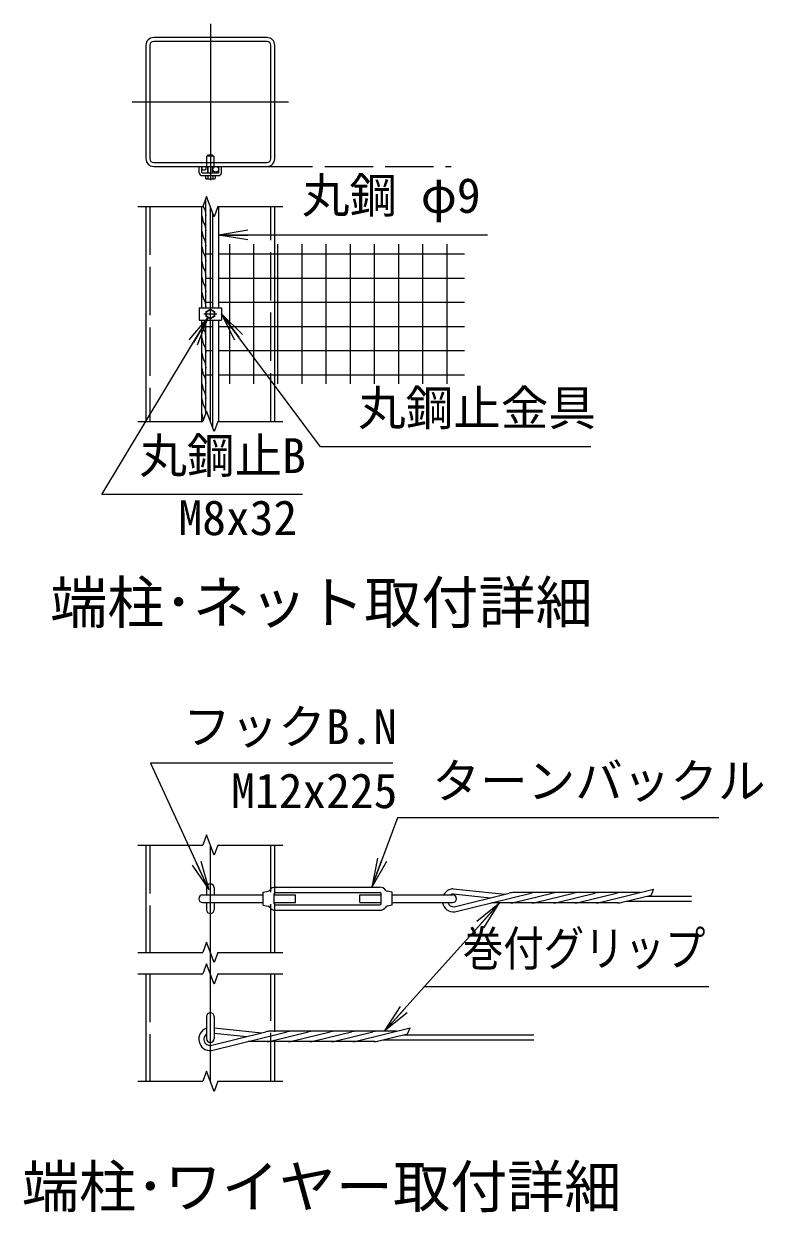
# Model space of a CAD drawing. Units: millimetres at full size; details may follow other scales. Extents: x -18900 to 18900, y -13365 to 13365.
# Drawn here: x 6232 to 10823, y 1160 to 8538 of the extents above; entities that cross this region are included whole.
import ezdxf
from ezdxf.enums import TextEntityAlignment as Align

# ---------------------------------------------------------------- set-up
doc = ezdxf.new("R2010")
doc.units = ezdxf.units.MM
doc.header["$LTSCALE"] = 50
doc.linetypes.add('DASHED', pattern=[7.5, 6, -1.5])
doc.linetypes.add('USER1', pattern=[50.8, 31.75, -6.35, 6.35, -6.35])
for name, color, linetype, lineweight in [('0-0_D-STR-TXT', 7, 'Continuous', 13), ('0-1_D-STR1', 1, 'Continuous', 18), ('0-2_D-BMK', 2, 'USER1', 13), ('0-3_D-STR3', 3, 'Continuous', 13), ('0-7_D-STR-DIM', 7, 'Continuous', 13), ('0-8_0', 7, 'Continuous', 18), ('0-A_D-TTL-TXT', 7, 'Continuous', 13), ('0-B_D-STR2', 7, 'Continuous', 13)]:
    doc.layers.add(name, color=color, linetype=linetype, lineweight=lineweight)
doc.styles.add('ＭＳ ゴシック', font='')
doc.styles.get('ＭＳ ゴシック').set_extended_font_data('MS Gothic')

# ---------------------------------------------------------------- blocks, each defined once
blk = doc.blocks.new('_Open')
at = {"layer": '0-8_0'}
blk.add_line((-50, 8.33), (0, 0), dxfattribs=at)
blk.add_lwpolyline([(-50, -8.33), (0, 0), (-50, 0)], dxfattribs=at)

msp = doc.modelspace()

# ---------------------------------------------------------------- linework, layer by layer
at = {"layer": '0-0_D-STR-TXT'}
for p, q in [((9111.1, 7226.86), (7444.46, 7226.86)), ((8718.22, 2559.56), (8471.7, 2285.15))]:
    msp.add_line(p, q, dxfattribs=at)
for points in [[(9752.31, 5911.22), (8074.93, 5911.22), (7460.46, 6735.02)], [(7962.73, 5615.92), (6717.08, 5615.92), (7376.43, 6712.39)], [(8522.26, 3947.61), (7018.48, 3947.61), (7379.68, 3165.9)], [(10547.2, 3608.99), (8552.3, 3608.99), (8393.79, 3180.35)], [(10485.82, 2559.56), (8718.22, 2559.56), (9185.13, 3079.3)]]:
    msp.add_lwpolyline(points, dxfattribs=at)
at = {"layer": '0-1_D-STR1'}
for p, q in [((7742.46, 8452.75), (7038.46, 8452.75)), ((7742.46, 8428.75), (7038.46, 8428.75)), ((6990.46, 8404.75), (6990.46, 7700.75)), ((7014.46, 8404.75), (7014.46, 7700.75)), ((7766.46, 7700.75), (7766.46, 8404.75)), ((7790.46, 7700.75), (7790.46, 8404.75)), ((7038.46, 7676.75), (7742.46, 7676.75)), ((7038.46, 7652.75), (7742.46, 7652.75)), ((6990.46, 7403.29), (6990.46, 6069.96)), ((7790.46, 6069.96), (7790.46, 7403.29)), ((6990.46, 3439.81), (6990.46, 2773.14)), ((7790.46, 3130.47), (7790.46, 3439.81)), ((7790.46, 2773.14), (7790.46, 3082.47)), ((6990.46, 2639.81), (6990.46, 1973.14)), ((7790.46, 2280.73), (7790.46, 2639.81)), ((7790.46, 1973.14), (7790.46, 2219.82))]:
    msp.add_line(p, q, dxfattribs=at)
at = {"layer": '0-1_D-STR1', "linetype": 'DASHED'}
for p, q in [((7014.46, 7403.29), (7014.46, 6069.96)), ((7766.46, 6069.96), (7766.46, 7403.29)), ((7014.46, 3439.81), (7014.46, 2773.14)), ((7766.46, 2773.14), (7766.46, 3439.81)), ((7014.46, 2639.81), (7014.46, 1973.14)), ((7766.46, 1973.14), (7766.46, 2639.81))]:
    msp.add_line(p, q, dxfattribs=at)
at = {"layer": '0-1_D-STR1'}
for centre, radius, start, end in [((7038.46, 8404.75), 48, 90, 180), ((7038.46, 8404.75), 24, 90, 180), ((7742.46, 8404.75), 48, 0, 90), ((7742.46, 8404.75), 24, 0, 90), ((7038.46, 7700.75), 48, 180, 270), ((7038.46, 7700.75), 24, 180, 270), ((7742.46, 7700.75), 24, 270, 0), ((7742.46, 7700.75), 48, 270, 0)]:
    msp.add_arc(centre, radius, start, end, dxfattribs=at)
at = {"layer": '0-2_D-BMK'}
for p, q in [((7390.46, 8538.25), (7390.46, 7567.25)), ((6904.96, 8052.75), (7875.96, 8052.75)), ((7390.46, 6069.96), (7390.46, 7403.29)), ((7350.46, 6736.62), (7430.46, 6736.62)), ((7390.46, 1973.14), (7390.46, 3439.81))]:
    msp.add_line(p, q, dxfattribs=at)
at = {"layer": '0-3_D-STR3'}
for p, q in [((7368.06, 7652.75), (7368.46, 7715.55)), ((7412.46, 7715.55), (7368.46, 7715.55)), ((7374.46, 7719.15), (7379.26, 7723.95)), ((7374.46, 7719.15), (7406.46, 7719.15)), ((7374.46, 7715.55), (7374.46, 7719.15)), ((7377.46, 7715.55), (7377.46, 7722.15)), ((7379.26, 7723.95), (7401.66, 7723.95)), ((7406.46, 7719.15), (7401.66, 7723.95)), ((7403.46, 7715.55), (7403.46, 7722.15)), ((7406.46, 7715.55), (7406.46, 7719.15)), ((7412.46, 7715.55), (7412.86, 7652.75)), ((7321.66, 7652.75), (7338.46, 7652.75)), ((7321.66, 7612.75), (7321.66, 7652.75)), ((7338.46, 7614.75), (7338.46, 7652.75)), ((7340.46, 7612.75), (7440.46, 7612.75)), ((7374.46, 7612.75), (7374.46, 7652.75)), ((7377.46, 7612.75), (7377.46, 7652.75)), ((7403.46, 7612.75), (7403.46, 7652.75)), ((7406.46, 7612.75), (7406.46, 7652.75)), ((7442.46, 7614.75), (7442.46, 7652.75)), ((7442.46, 7652.75), (7459.26, 7652.75)), ((7459.26, 7612.75), (7459.26, 7652.75)), ((7338.46, 7595.95), (7442.46, 7595.95)), ((7360.44, 7595.95), (7360.44, 7577.53)), ((7360.44, 7595.95), (7420.48, 7595.95)), ((7365.26, 7574.75), (7360.44, 7577.53)), ((7365.26, 7574.75), (7415.66, 7574.75)), ((7375.45, 7595.95), (7375.45, 7577.53)), ((7405.47, 7595.95), (7405.47, 7577.53)), ((7415.66, 7574.75), (7420.48, 7577.53)), ((7420.48, 7595.95), (7420.48, 7577.53)), ((7362.46, 6774.62), (7362.46, 7453.22)), ((7338.46, 6774.62), (7338.46, 7403.29)), ((7442.46, 6774.62), (7442.46, 7403.29)), ((7406.46, 6774.62), (7406.46, 7359.33)), ((7321.66, 6774.62), (7459.26, 6774.62)), ((7321.66, 6774.62), (7321.66, 6698.62)), ((7364.46, 6751.63), (7390.46, 6766.65)), ((7364.46, 6721.61), (7364.46, 6751.63)), ((7390.46, 6706.6), (7364.46, 6721.61)), ((7390.46, 6766.65), (7416.46, 6751.63)), ((7416.46, 6721.61), (7390.46, 6706.6)), ((7416.46, 6751.63), (7416.46, 6721.61)), ((7459.26, 6774.62), (7459.26, 6698.62)), ((7321.66, 6698.62), (7459.26, 6698.62)), ((7338.46, 6069.96), (7338.46, 6698.62)), ((7362.46, 6119.89), (7362.46, 6698.62)), ((7406.46, 6026), (7406.46, 6698.62)), ((7442.46, 6069.96), (7442.46, 6698.62)), ((7366.46, 3174.47), (7366.46, 3130.47)), ((7414.46, 3174.47), (7414.46, 3130.47)), ((7794.45, 3178.47), (8442.45, 3178.47)), ((7342.46, 3130.47), (7718.45, 3130.47)), ((7718.45, 3146.47), (7749.65, 3153.16)), ((7718.45, 3066.47), (7718.45, 3146.47)), ((7786.45, 3076.47), (7786.45, 3136.47)), ((7786.45, 3130.47), (7918.45, 3130.47)), ((7794.45, 3144.47), (8442.45, 3144.47)), ((8318.45, 3082.47), (8318.45, 3130.47)), ((8318.45, 3130.47), (8450.45, 3130.47)), ((8450.45, 3076.47), (8450.45, 3136.47)), ((8518.45, 3130.47), (8894.45, 3130.47)), ((8897.91, 3135.9), (9128.59, 3111.95)), ((8898.76, 3167.98), (9220.06, 3134.63)), ((8903.49, 3056.14), (9246.15, 3141.1)), ((8908.46, 3024.4), (9379.11, 3141.1)), ((10058.12, 3144.63), (9275.03, 3144.63)), ((9283.05, 3084.32), (9512.07, 3141.1)), ((9416.01, 3084.32), (9645.03, 3141.1)), ((9548.97, 3084.32), (9777.99, 3141.1)), ((9681.92, 3084.32), (9910.95, 3141.1)), ((9814.88, 3084.32), (10142.16, 3165.47)), ((9947.84, 3084.32), (10126.57, 3128.63)), ((10101.73, 3122.47), (10377.13, 3122.47)), ((7342.46, 3082.47), (7718.45, 3082.47)), ((7366.46, 3082.47), (7366.46, 3038.47)), ((7414.46, 3082.47), (7414.46, 3038.47)), ((7718.45, 3066.47), (7749.65, 3059.79)), ((7794.45, 3068.47), (8442.45, 3068.47)), ((7794.45, 3034.47), (8442.45, 3034.47)), ((8318.45, 3082.47), (8450.45, 3082.47)), ((8518.45, 3066.47), (8487.25, 3059.79)), ((8518.45, 3082.47), (8894.45, 3082.47)), ((9922.72, 3080.79), (9135.86, 3080.79)), ((9972.68, 3090.47), (10377.13, 3090.47)), ((7366.46, 2374.47), (7366.46, 2238.47)), ((7414.46, 2374.47), (7414.46, 2238.47)), ((7414.46, 2304.19), (7708.56, 2273.67)), ((8303.38, 2223.35), (8630.65, 2304.5)), ((7391.99, 2195.17), (7734.65, 2280.14)), ((7396.96, 2163.43), (7867.6, 2280.14)), ((7414.46, 2272.02), (7617.09, 2250.99)), ((8411.21, 2219.82), (7624.36, 2219.82)), ((8546.62, 2283.66), (7763.53, 2283.66)), ((7771.54, 2223.35), (8000.56, 2280.14)), ((7904.5, 2223.35), (8133.52, 2280.14)), ((8037.46, 2223.35), (8266.48, 2280.14)), ((8170.42, 2223.35), (8399.44, 2280.14)), ((8436.34, 2223.35), (8615.06, 2267.67)), ((8461.18, 2229.5), (9398.96, 2229.5)), ((8590.23, 2261.5), (9398.96, 2261.5))]:
    msp.add_line(p, q, dxfattribs=at)
for points in [[(7345.29, 7406.04), (7346.09, 7402.05), (7356.17, 7384.39), (7362.46, 7347.95)], [(7338.46, 7345.43), (7346.09, 7307.48), (7356.17, 7289.82), (7362.46, 7253.38)], [(7338.46, 7250.85), (7346.09, 7212.91), (7356.17, 7195.25), (7362.46, 7158.81)], [(7338.46, 7156.28), (7346.09, 7118.34), (7356.17, 7100.67), (7362.46, 7064.24)], [(7338.46, 7061.71), (7346.09, 7023.77), (7356.17, 7006.1), (7362.46, 6969.67)], [(7338.46, 6967.14), (7346.09, 6929.19), (7356.17, 6911.53), (7362.46, 6875.09)], [(7338.46, 6872.57), (7346.09, 6834.62), (7356.17, 6816.96), (7362.46, 6780.52)], [(7338.46, 6683.42), (7346.09, 6645.48), (7356.17, 6627.82), (7362.46, 6591.38)], [(7338.46, 6588.85), (7346.09, 6550.91), (7356.17, 6533.24), (7362.46, 6496.81)], [(7338.46, 6494.28), (7346.09, 6456.34), (7356.17, 6438.67), (7362.46, 6402.24)], [(7338.46, 6399.71), (7346.09, 6361.76), (7356.17, 6344.1), (7362.46, 6307.66)], [(7338.46, 6305.14), (7346.09, 6267.19), (7356.17, 6249.53), (7362.46, 6213.09)], [(7338.46, 6210.57), (7346.09, 6172.62), (7356.17, 6154.96), (7362.46, 6118.52)], [(7338.46, 6115.99), (7346.09, 6078.05), (7346.79, 6076.82)], [(7786.45, 3082.47), (7918.45, 3082.47), (7918.45, 3130.47)], [(8518.45, 3066.47), (8518.45, 3146.47), (8487.25, 3153.16)]]:
    msp.add_lwpolyline(points, dxfattribs=at)
for centre, radius in [((7350.46, 7640.75), 12), ((7424.46, 7634.75), 18), ((7390.46, 6736.62), 25)]:
    msp.add_circle(centre, radius, dxfattribs=at)
for centre, radius, start, end in [((7338.46, 7612.75), 16.8, 180, 270), ((7340.46, 7614.75), 2, 180, 270), ((7340.46, 7614.75), 2, 180, 270), ((7440.46, 7614.75), 2, 270, 0), ((7442.46, 7612.75), 16.8, 270, 0), ((7367.94, 7588.5), 13.29, 235.61585, 304.38415), ((7390.46, 7624.89), 49.68, 252.4121, 287.5879), ((7412.98, 7588.5), 13.29, 235.61585, 304.38415), ((7390.46, 3174.47), 24, 0, 180), ((7794.45, 3136.47), 42, 90, 146.11888), ((8442.45, 3136.47), 42, 33.88112, 90), ((7342.46, 3106.47), 24, 90, 270), ((7746.3, 3168.81), 16, 282.09925, 326.11888), ((7794.45, 3136.47), 8, 90, 180), ((8442.45, 3136.47), 8, 0, 90), ((8490.6, 3168.81), 16, 213.88112, 257.90075), ((8901.97, 3096.11), 72, 92.82496, 151.48944), ((8901.97, 3096.11), 40, 95.82544, 120.77566), ((8894.45, 3106.47), 24, 270, 90), ((9275.03, 3024.63), 120, 90, 103.92636), ((9407.99, 3024.63), 120, 90, 103.92636), ((9540.95, 3024.63), 120, 90, 103.92636), ((9673.91, 3024.63), 120, 90, 103.92636), ((9806.87, 3024.63), 120, 90, 103.92636), ((9939.83, 3024.63), 120, 90, 103.92636), ((9873.09, 3257.66), 284.43, 333.02173, 341.08588), ((7390.46, 3038.47), 24, 180, 0), ((7746.3, 3044.14), 16, 33.88112, 77.90075), ((7794.45, 3076.47), 42, 213.88112, 270), ((7794.45, 3076.47), 8, 180, 270), ((8442.45, 3076.47), 8, 270, 0), ((8442.45, 3076.47), 42, 270, 326.11888), ((8490.6, 3044.14), 16, 102.09925, 146.11888), ((8901.97, 3096.11), 72, 191.63319, 275.17572), ((8901.97, 3096.11), 40, 199.92759, 272.18972), ((9254.17, 3200.79), 120, 270, 283.92645), ((9387.12, 3200.79), 120, 270, 283.92645), ((9520.09, 3200.79), 120, 270, 283.92645), ((9653.04, 3200.79), 120, 270, 283.92645), ((9786, 3200.79), 120, 270, 283.92645), ((9918.96, 3200.79), 120, 270, 283.92645), ((7390.46, 2374.47), 24, 0, 180), ((7390.46, 2235.14), 72, 109.47138, 275.17572), ((8361.59, 2396.69), 284.43, 333.02173, 341.08588), ((7390.46, 2235.14), 40, 126.87024, 272.18972), ((7390.46, 2238.47), 24, 180, 0), ((7763.53, 2163.66), 120, 90, 103.92636), ((7742.66, 2339.82), 120, 270, 283.92645), ((7896.49, 2163.66), 120, 90, 103.92636), ((7875.62, 2339.82), 120, 270, 283.92645), ((8029.45, 2163.66), 120, 90, 103.92636), ((8008.58, 2339.82), 120, 270, 283.92645), ((8162.4, 2163.66), 120, 90, 103.92636), ((8141.54, 2339.82), 120, 270, 283.92645), ((8295.36, 2163.66), 120, 90, 103.92636), ((8274.5, 2339.82), 120, 270, 283.92645), ((8428.32, 2163.66), 120, 90, 103.92636), ((8407.46, 2339.82), 120, 270, 283.92645)]:
    msp.add_arc(centre, radius, start, end, dxfattribs=at)
at = {"layer": '0-7_D-STR-DIM'}
for p, q in [((7367.37, 7466.72), (7344.29, 7403.29)), ((7413.55, 7339.86), (7367.37, 7466.72)), ((6940.46, 7403.29), (7344.29, 7403.29)), ((7436.63, 7403.29), (7413.55, 7339.86)), ((7436.63, 7403.29), (7840.46, 7403.29)), ((7367.37, 6133.39), (7344.29, 6069.96)), ((7413.55, 6006.53), (7367.37, 6133.39)), ((6940.46, 6069.96), (7344.29, 6069.96)), ((7436.63, 6069.96), (7413.55, 6006.53)), ((7436.63, 6069.96), (7840.46, 6069.96)), ((7367.37, 3503.24), (7344.29, 3439.81)), ((7413.55, 3376.38), (7367.37, 3503.24)), ((6940.46, 3439.81), (7344.29, 3439.81)), ((7436.63, 3439.81), (7413.55, 3376.38)), ((7436.63, 3439.81), (7840.46, 3439.81)), ((7367.37, 2836.57), (7344.29, 2773.14)), ((7413.55, 2709.71), (7367.37, 2836.57)), ((6940.46, 2773.14), (7344.29, 2773.14)), ((7436.63, 2773.14), (7413.55, 2709.71)), ((7436.63, 2773.14), (7840.46, 2773.14)), ((7367.37, 2703.24), (7344.29, 2639.81)), ((7413.55, 2576.38), (7367.37, 2703.24)), ((6940.46, 2639.81), (7344.29, 2639.81)), ((7436.63, 2639.81), (7413.55, 2576.38)), ((7436.63, 2639.81), (7840.46, 2639.81)), ((7367.37, 2036.57), (7344.29, 1973.14)), ((7413.55, 1909.71), (7367.37, 2036.57)), ((6940.46, 1973.14), (7344.29, 1973.14)), ((7436.63, 1973.14), (7413.55, 1909.71)), ((7436.63, 1973.14), (7840.46, 1973.14))]:
    msp.add_line(p, q, dxfattribs=at)
at = {"layer": '0-B_D-STR2', "linetype": 'DASHED'}
msp.add_line((7350.46, 7652.75), (8884.51, 7652.75), dxfattribs=at)
at = {"layer": '0-B_D-STR2'}
for p, q in [((7510.29, 6303.96), (7510.29, 7169.29)), ((7660.29, 6303.96), (7660.29, 7169.29)), ((7810.29, 6303.96), (7810.29, 7169.29)), ((7960.29, 6303.96), (7960.29, 7169.29)), ((8110.29, 6303.96), (8110.29, 7169.29)), ((8260.29, 6303.96), (8260.29, 7169.29)), ((8410.29, 6303.96), (8410.29, 7169.29)), ((8560.29, 6303.96), (8560.29, 7169.29)), ((8710.29, 6303.96), (8710.29, 7169.29)), ((8860.29, 6303.96), (8860.29, 7169.29)), ((7362.46, 7109.64), (7406.46, 7109.64)), ((7442.46, 7109.64), (8967.67, 7109.64)), ((7362.46, 6959.64), (7406.46, 6959.64)), ((7442.46, 6959.64), (8967.67, 6959.64)), ((7362.46, 6809.64), (7406.46, 6809.64)), ((7442.46, 6809.64), (8967.67, 6809.64)), ((7362.46, 6659.64), (7406.46, 6659.64)), ((7442.46, 6659.64), (8967.67, 6659.64)), ((7362.46, 6509.64), (7406.46, 6509.64)), ((7442.46, 6509.64), (8967.67, 6509.64)), ((7362.46, 6359.64), (7406.46, 6359.64)), ((7442.46, 6359.64), (8967.67, 6359.64))]:
    msp.add_line(p, q, dxfattribs=at)

# ---------------------------------------------------------------- block references
at = {"layer": '0-0_D-STR-TXT', "xscale": 3.6, "yscale": 3.6}
for p, rotation in [((7442.46, 7226.86), 180), ((7377.46, 6714.11), 58.97985), ((7459.26, 6736.62), 126.71927), ((7380.51, 3164.08), 294.79941), ((8393.1, 3178.47), 249.70489), ((9186.47, 3080.79), 48.06468), ((8470.36, 2283.66), 228.06468)]:
    msp.add_blockref('_Open', p, dxfattribs=dict(at, rotation=rotation))

# ---------------------------------------------------------------- texts
at = {"layer": '0-0_D-STR-TXT', "style": 'ＭＳ ゴシック'}
for s, p in [('丸鋼 φ9', (7958.69, 7299.48)), ('丸鋼止金具', (8307.52, 5979.84)), ('丸鋼止B', (6949.66, 5683.98)), ('M8x32', (7192.47, 5298.94)), ('フックB.N', (7221.37, 4001.39)), ('ターンバックル', (8768.9, 3665.05)), ('M12x225', (7520.18, 3603.78))]:
    msp.add_text(s, height=216.6, dxfattribs=at).set_placement(p, align=Align.BOTTOM_LEFT)
at = {"layer": '0-0_D-STR-TXT', "style": 'ＭＳ ゴシック', "width": 0.85}
msp.add_text('巻付グリップ', height=216.6, dxfattribs=at).set_placement((8957.65, 2624.76), align=Align.BOTTOM_LEFT)
at = {"layer": '0-A_D-TTL-TXT', "style": 'ＭＳ ゴシック'}
for s, p in [('端柱･ネット取付詳細', (6395.71, 4737.76)), ('端柱･ワイヤー取付詳細', (6220.28, 1111.38))]:
    msp.add_text(s, height=259.9, dxfattribs=at).set_placement(p, align=Align.BOTTOM_LEFT)

doc.saveas('drawing.dxf')
